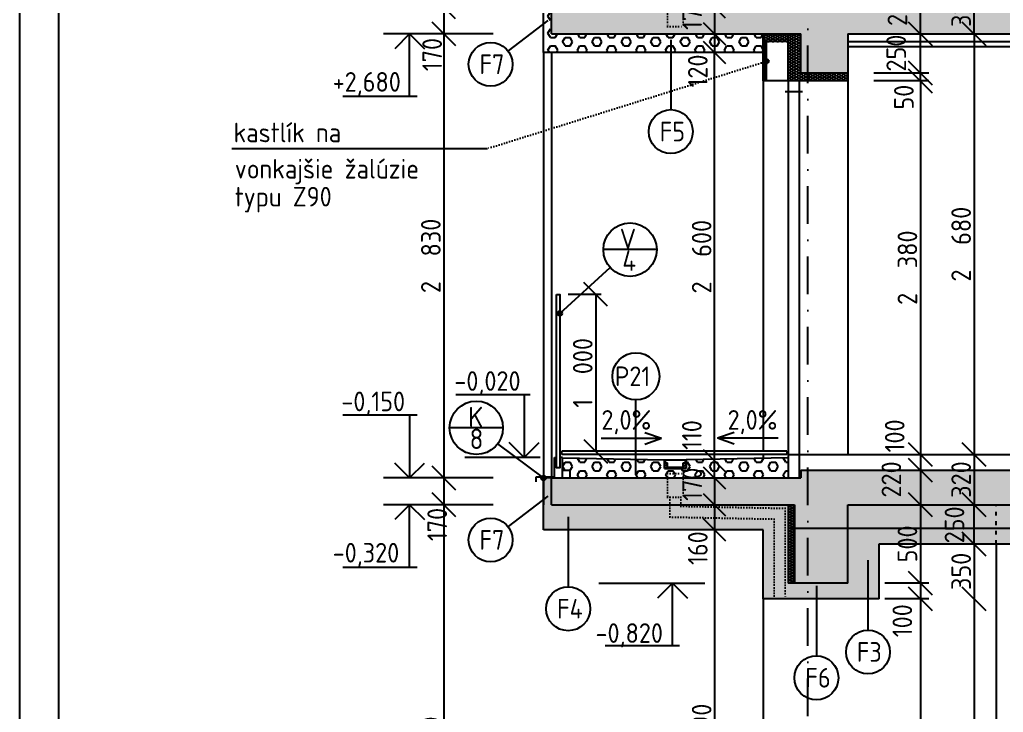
# Model space of a CAD drawing. Extents: x 3792242 to 5145247, y -1546315 to -1031918.
# Drawn here: x 3792242 to 3798514, y -1503403 to -1498990 of the extents above; entities that cross this region are included whole.
import ezdxf

# ---------------------------------------------------------------- set-up
doc = ezdxf.new("R2010")
doc.units = 0
doc.header["$MEASUREMENT"] = 0
for name, pattern in [('ACAD_ISO03W100', [30, 12, -18]), ('ACAD_ISO07W100', [3.5, 0.5, -3]), ('BODKOCIARKOVANA_3', [5.6, 3, -1.3, 0, -1.3])]:
    doc.linetypes.add(name, pattern=pattern)
doc.layers.get('0').update_dxf_attribs({"linetype": 'CONTINUOUS'})
doc.layers.get('Defpoints').update_dxf_attribs({"color": 61, "linetype": 'CONTINUOUS'})
for name, color, linetype in [('KÓTY', 4, 'CONTINUOUS'), ('MÚRY', 1, 'CONTINUOUS'), ('OKNÁ', 143, 'CONTINUOUS'), ('osi', 253, 'CONTINUOUS'), ('TENKÁ', 7, 'CONTINUOUS'), ('tzb', 153, 'CONTINUOUS'), ('ZARIADENIE1', 145, 'CONTINUOUS'), ('ŠRAFY', 82, 'CONTINUOUS'), ('šrafy-múry', 8, 'CONTINUOUS')]:
    doc.layers.add(name, color=color, linetype=linetype)
doc.styles.add('STYLE1', font='isocp.shx')
doc.dimstyles.new('STANDARD 50', dxfattribs={"dimtxt": 125, "dimasz": 140, "dimexe": 10, "dimexo": 200, "dimgap": 20, "dimtad": 1, "dimdsep": 46, "dimlunit": 6, "dimtxsty": 'STYLE1', "dimblk1": 'OBLIQUE', "dimblk2": 'OBLIQUE', "dimsah": 1, "dimcen": 2.5, "dimse1": 1, "dimse2": 1, "dimadec": 0, "dimazin": 0, "dimtfac": 1, "dimtmove": 1, "dimatfit": 3, "dimldrblk": 'OBLIQUE', "dimfxl": 1, "dimtolj": 1, "dimtzin": 0, "dimarcsym": 0})
doc.dimstyles.new('STANDARD-50', dxfattribs={"dimtxt": 125, "dimasz": 150, "dimexe": 10, "dimexo": 200, "dimgap": 20, "dimtad": 1, "dimdsep": 46, "dimlunit": 6, "dimtxsty": 'STYLE1', "dimblk1": 'OBLIQUE', "dimblk2": 'OBLIQUE', "dimsah": 1, "dimcen": 2.5, "dimse1": 1, "dimse2": 1, "dimadec": 0, "dimazin": 0, "dimtfac": 1, "dimtmove": 1, "dimatfit": 3, "dimldrblk": 'OBLIQUE', "dimfxl": 1, "dimtolj": 1, "dimtzin": 0, "dimarcsym": 0})
pattern_1 = [(0, (-602280.31, 10000), (0, 54.12658774), [31.25, -62.5]), (120, (-602280.31, 10000), (-46.875, -27.06329387), [31.25, -62.5]), (60, (-602249.06, 10000), (-46.875, 27.06329387), [31.25, -62.5])]

# ---------------------------------------------------------------- blocks, each defined once
blk = doc.blocks.new('_OBLIQUE')
at = {"color": 0, "linetype": 'ByBlock'}
blk.add_line((-0.5, -0.5), (0.5, 0.5), dxfattribs=at)
blk = doc.blocks.new('*D33390')
at = {"layer": 'Defpoints', "color": 0}
for p in [(3795632.7, -1501910.3), (3794946.2, -1502080.3), (3795632.7, -1502080.3)]:
    blk.add_point(p, dxfattribs=at)
at = {"layer": 'KÓTY', "color": 0, "lineweight": -2, "ltscale": 0.25}
blk.add_line((3794946.2, -1501910.3), (3794946.2, -1502080.3), dxfattribs=at)
at = {"layer": 'KÓTY', "color": 0, "linetype": 'ByBlock', "lineweight": -2, "xscale": 150, "yscale": 150, "zscale": 150}
for p, rotation in [((3794946.2, -1501910.3), 90), ((3794946.2, -1502080.3), 270)]:
    blk.add_blockref('_OBLIQUE', p, dxfattribs=dict(at, rotation=rotation))
at = {"layer": 'KÓTY', "color": 0, "insert": (3794904.2, -1502206.5), "char_height": 125, "attachment_point": 5, "rotation": 90, "style": 'STYLE1'}
blk.add_mtext('\\A1;170', dxfattribs=at)
blk = doc.blocks.new('*D33391')
at = {"layer": 'Defpoints', "color": 0}
for p in [(3795632.7, -1499080.3), (3794946.2, -1501910.3), (3795632.7, -1501910.3)]:
    blk.add_point(p, dxfattribs=at)
at = {"layer": 'KÓTY', "color": 0, "lineweight": -2, "ltscale": 0.25}
blk.add_line((3794946.2, -1499080.3), (3794946.2, -1501910.3), dxfattribs=at)
at = {"layer": 'KÓTY', "color": 0, "linetype": 'ByBlock', "lineweight": -2, "xscale": 150, "yscale": 150, "zscale": 150}
for p, rotation in [((3794946.2, -1499080.3), 90), ((3794946.2, -1501910.3), 270)]:
    blk.add_blockref('_OBLIQUE', p, dxfattribs=dict(at, rotation=rotation))
at = {"layer": 'KÓTY', "color": 0, "insert": (3794863.7, -1500495.3), "char_height": 125, "attachment_point": 5, "rotation": 90, "style": 'STYLE1'}
blk.add_mtext('\\A1;2ﾠ830', dxfattribs=at)
blk = doc.blocks.new('*D33393')
at = {"layer": 'Defpoints', "color": 0}
for p in [(3795632.7, -1498910.3), (3794946.2, -1499080.3), (3795632.7, -1499080.3)]:
    blk.add_point(p, dxfattribs=at)
at = {"layer": 'KÓTY', "color": 0, "lineweight": -2, "ltscale": 0.25}
blk.add_line((3794946.2, -1498910.3), (3794946.2, -1499080.3), dxfattribs=at)
at = {"layer": 'KÓTY', "color": 0, "linetype": 'ByBlock', "lineweight": -2, "xscale": 150, "yscale": 150, "zscale": 150}
for p, rotation in [((3794946.2, -1498910.3), 90), ((3794946.2, -1499080.3), 270)]:
    blk.add_blockref('_OBLIQUE', p, dxfattribs=dict(at, rotation=rotation))
at = {"layer": 'KÓTY', "color": 0, "insert": (3794872.2, -1499212.5), "char_height": 125, "attachment_point": 5, "rotation": 90, "style": 'STYLE1'}
blk.add_mtext('\\A1;170', dxfattribs=at)
blk = doc.blocks.new('*D33405')
at = {"layer": 'Defpoints', "color": 0}
for p in [(3797522.7, -1499380.3), (3797522.7, -1501760.3), (3797984.7, -1501760.3)]:
    blk.add_point(p, dxfattribs=at)
at = {"layer": 'KÓTY', "color": 0, "lineweight": -2, "ltscale": 0.25}
blk.add_line((3797984.7, -1499380.3), (3797984.7, -1501760.3), dxfattribs=at)
at = {"layer": 'KÓTY', "color": 0, "linetype": 'ByBlock', "lineweight": -2, "xscale": 150, "yscale": 150, "zscale": 150}
for p, rotation in [((3797984.7, -1499380.3), 90), ((3797984.7, -1501760.3), 270)]:
    blk.add_blockref('_OBLIQUE', p, dxfattribs=dict(at, rotation=rotation))
at = {"layer": 'KÓTY', "color": 0, "insert": (3797902.2, -1500570.3), "char_height": 125, "attachment_point": 5, "rotation": 90, "style": 'STYLE1'}
blk.add_mtext('\\A1;2ﾠ380', dxfattribs=at)
blk = doc.blocks.new('*D33406')
at = {"layer": 'Defpoints', "color": 0}
for p in [(3797522.7, -1499330.3), (3797522.7, -1499380.3), (3797984.7, -1499330.3)]:
    blk.add_point(p, dxfattribs=at)
at = {"layer": 'KÓTY', "color": 0, "lineweight": -2, "ltscale": 0.25}
blk.add_line((3797984.7, -1499380.3), (3797984.7, -1499330.3), dxfattribs=at)
at = {"layer": 'KÓTY', "color": 0, "linetype": 'ByBlock', "lineweight": -2, "xscale": 150, "yscale": 150, "zscale": 150}
for p, rotation in [((3797984.7, -1499330.3), 90), ((3797984.7, -1499380.3), 270)]:
    blk.add_blockref('_OBLIQUE', p, dxfattribs=dict(at, rotation=rotation))
at = {"layer": 'KÓTY', "color": 0, "insert": (3797879.7, -1499484), "char_height": 125, "attachment_point": 5, "rotation": 90, "style": 'STYLE1'}
blk.add_mtext('\\A1;50', dxfattribs=at)
blk = doc.blocks.new('*D33407')
at = {"layer": 'Defpoints', "color": 0}
for p in [(3797522.7, -1499080.3), (3797984.7, -1499080.3), (3797522.7, -1499330.3)]:
    blk.add_point(p, dxfattribs=at)
at = {"layer": 'KÓTY', "color": 0, "lineweight": -2, "ltscale": 0.25}
blk.add_line((3797984.7, -1499330.3), (3797984.7, -1499080.3), dxfattribs=at)
at = {"layer": 'KÓTY', "color": 0, "linetype": 'ByBlock', "lineweight": -2, "xscale": 150, "yscale": 150, "zscale": 150}
for p, rotation in [((3797984.7, -1499080.3), 90), ((3797984.7, -1499330.3), 270)]:
    blk.add_blockref('_OBLIQUE', p, dxfattribs=dict(at, rotation=rotation))
at = {"layer": 'KÓTY', "color": 0, "insert": (3797830.7, -1499203), "char_height": 125, "attachment_point": 5, "rotation": 90, "style": 'STYLE1'}
blk.add_mtext('\\A1;250', dxfattribs=at)
blk = doc.blocks.new('*D33408')
at = {"layer": 'Defpoints', "color": 0}
for p in [(3797522.7, -1498860.3), (3797984.7, -1498860.3), (3797522.7, -1499080.3)]:
    blk.add_point(p, dxfattribs=at)
at = {"layer": 'KÓTY', "color": 0, "lineweight": -2, "ltscale": 0.25}
blk.add_line((3797984.7, -1499080.3), (3797984.7, -1498860.3), dxfattribs=at)
at = {"layer": 'KÓTY', "color": 0, "linetype": 'ByBlock', "lineweight": -2, "xscale": 150, "yscale": 150, "zscale": 150}
for p, rotation in [((3797984.7, -1498860.3), 90), ((3797984.7, -1499080.3), 270)]:
    blk.add_blockref('_OBLIQUE', p, dxfattribs=dict(at, rotation=rotation))
at = {"layer": 'KÓTY', "color": 0, "insert": (3797838.2, -1498915), "char_height": 125, "attachment_point": 5, "rotation": 90, "style": 'STYLE1'}
blk.add_mtext('\\A1;220', dxfattribs=at)
blk = doc.blocks.new('*D33418')
at = {"layer": 'Defpoints', "color": 0}
for p in [(3797522.7, -1501760.3), (3797522.7, -1501860.3), (3797984.7, -1501860.3)]:
    blk.add_point(p, dxfattribs=at)
at = {"layer": 'KÓTY', "color": 0, "lineweight": -2, "ltscale": 0.25}
blk.add_line((3797984.7, -1501760.3), (3797984.7, -1501860.3), dxfattribs=at)
at = {"layer": 'KÓTY', "color": 0, "linetype": 'ByBlock', "lineweight": -2, "xscale": 150, "yscale": 150, "zscale": 150}
for p, rotation in [((3797984.7, -1501760.3), 90), ((3797984.7, -1501860.3), 270)]:
    blk.add_blockref('_OBLIQUE', p, dxfattribs=dict(at, rotation=rotation))
at = {"layer": 'KÓTY', "color": 0, "insert": (3797821.2, -1501642), "char_height": 125, "attachment_point": 5, "rotation": 90, "style": 'STYLE1'}
blk.add_mtext('\\A1;100', dxfattribs=at)
blk = doc.blocks.new('*D33419')
at = {"layer": 'Defpoints', "color": 0}
for p in [(3797984.7, -1501860.3), (3797984.7, -1502080.3), (3797984.7, -1502080.3)]:
    blk.add_point(p, dxfattribs=at)
at = {"layer": 'KÓTY', "color": 0, "lineweight": -2, "ltscale": 0.25}
blk.add_line((3797984.7, -1501860.3), (3797984.7, -1502080.3), dxfattribs=at)
at = {"layer": 'KÓTY', "color": 0, "linetype": 'ByBlock', "lineweight": -2, "xscale": 150, "yscale": 150, "zscale": 150}
for p, rotation in [((3797984.7, -1501860.3), 90), ((3797984.7, -1502080.3), 270)]:
    blk.add_blockref('_OBLIQUE', p, dxfattribs=dict(at, rotation=rotation))
at = {"layer": 'KÓTY', "color": 0, "insert": (3797799.7, -1501919.5), "char_height": 125, "attachment_point": 5, "rotation": 90, "style": 'STYLE1'}
blk.add_mtext('\\A1;220', dxfattribs=at)
blk = doc.blocks.new('*D33421')
at = {"layer": 'Defpoints', "color": 0}
for p in [(3798327.2, -1501760.3), (3798327.2, -1502080.3), (3798327.2, -1502080.3)]:
    blk.add_point(p, dxfattribs=at)
at = {"layer": 'KÓTY', "color": 0, "lineweight": -2, "ltscale": 0.25}
blk.add_line((3798327.2, -1501760.3), (3798327.2, -1502080.3), dxfattribs=at)
at = {"layer": 'KÓTY', "color": 0, "linetype": 'ByBlock', "lineweight": -2, "xscale": 150, "yscale": 150, "zscale": 150}
for p, rotation in [((3798327.2, -1501760.3), 90), ((3798327.2, -1502080.3), 270)]:
    blk.add_blockref('_OBLIQUE', p, dxfattribs=dict(at, rotation=rotation))
at = {"layer": 'KÓTY', "color": 0, "insert": (3798244.7, -1501920.3), "char_height": 125, "attachment_point": 5, "rotation": 90, "style": 'STYLE1'}
blk.add_mtext('\\A1;320', dxfattribs=at)
blk = doc.blocks.new('*D33423')
at = {"layer": 'Defpoints', "color": 0}
for p in [(3797984.7, -1499080.3), (3797984.7, -1501760.3), (3798327.2, -1501760.3)]:
    blk.add_point(p, dxfattribs=at)
at = {"layer": 'KÓTY', "color": 0, "lineweight": -2, "ltscale": 0.25}
blk.add_line((3798327.2, -1499080.3), (3798327.2, -1501760.3), dxfattribs=at)
at = {"layer": 'KÓTY', "color": 0, "linetype": 'ByBlock', "lineweight": -2, "xscale": 150, "yscale": 150, "zscale": 150}
for p, rotation in [((3798327.2, -1499080.3), 90), ((3798327.2, -1501760.3), 270)]:
    blk.add_blockref('_OBLIQUE', p, dxfattribs=dict(at, rotation=rotation))
at = {"layer": 'KÓTY', "color": 0, "insert": (3798244.7, -1500420.3), "char_height": 125, "attachment_point": 5, "rotation": 90, "style": 'STYLE1'}
blk.add_mtext('\\A1;2ﾠ680', dxfattribs=at)
blk = doc.blocks.new('*D33424')
at = {"layer": 'Defpoints', "color": 0}
for p in [(3798327.2, -1498760.3), (3798327.2, -1498760.3), (3798327.2, -1499080.3)]:
    blk.add_point(p, dxfattribs=at)
at = {"layer": 'KÓTY', "color": 0, "lineweight": -2, "ltscale": 0.25}
blk.add_line((3798327.2, -1499080.3), (3798327.2, -1498760.3), dxfattribs=at)
at = {"layer": 'KÓTY', "color": 0, "linetype": 'ByBlock', "lineweight": -2, "xscale": 150, "yscale": 150, "zscale": 150}
for p, rotation in [((3798327.2, -1498760.3), 90), ((3798327.2, -1499080.3), 270)]:
    blk.add_blockref('_OBLIQUE', p, dxfattribs=dict(at, rotation=rotation))
at = {"layer": 'KÓTY', "color": 0, "insert": (3798244.7, -1498920.3), "char_height": 125, "attachment_point": 5, "rotation": 90, "style": 'STYLE1'}
blk.add_mtext('\\A1;320', dxfattribs=at)
blk = doc.blocks.new('*D33428')
at = {"layer": 'Defpoints', "color": 0}
for p in [(3798065.2, -1502080.3), (3798327.2, -1502080.3), (3798065.2, -1502330.3)]:
    blk.add_point(p, dxfattribs=at)
at = {"layer": 'KÓTY', "color": 0, "lineweight": -2, "ltscale": 0.25}
blk.add_line((3798327.2, -1502330.3), (3798327.2, -1502080.3), dxfattribs=at)
at = {"layer": 'KÓTY', "color": 0, "linetype": 'ByBlock', "lineweight": -2, "xscale": 150, "yscale": 150, "zscale": 150}
for p, rotation in [((3798327.2, -1502080.3), 90), ((3798327.2, -1502330.3), 270)]:
    blk.add_blockref('_OBLIQUE', p, dxfattribs=dict(at, rotation=rotation))
at = {"layer": 'KÓTY', "color": 0, "insert": (3798202.2, -1502209), "char_height": 125, "attachment_point": 5, "rotation": 90, "style": 'STYLE1'}
blk.add_mtext('\\A1;250', dxfattribs=at)
blk = doc.blocks.new('*D33429')
at = {"layer": 'Defpoints', "color": 0}
for p in [(3798065.2, -1502330.3), (3798065.2, -1502680.3), (3798327.2, -1502680.3)]:
    blk.add_point(p, dxfattribs=at)
at = {"layer": 'KÓTY', "color": 0, "lineweight": -2, "ltscale": 0.25}
blk.add_line((3798327.2, -1502330.3), (3798327.2, -1502680.3), dxfattribs=at)
at = {"layer": 'KÓTY', "color": 0, "linetype": 'ByBlock', "lineweight": -2, "xscale": 150, "yscale": 150, "zscale": 150}
for p, rotation in [((3798327.2, -1502330.3), 90), ((3798327.2, -1502680.3), 270)]:
    blk.add_blockref('_OBLIQUE', p, dxfattribs=dict(at, rotation=rotation))
at = {"layer": 'KÓTY', "color": 0, "insert": (3798244.7, -1502505.3), "char_height": 125, "attachment_point": 5, "rotation": 90, "style": 'STYLE1'}
blk.add_mtext('\\A1;350', dxfattribs=at)
blk = doc.blocks.new('*D33763')
at = {"layer": 'Defpoints', "color": 0}
for p in [(3798065.2, -1502680.3), (3798065.2, -1504950.3), (3798327.2, -1504950.3)]:
    blk.add_point(p, dxfattribs=at)
at = {"layer": 'KÓTY', "color": 0, "lineweight": -2, "ltscale": 0.25}
blk.add_line((3798327.2, -1502680.3), (3798327.2, -1504950.3), dxfattribs=at)
at = {"layer": 'KÓTY', "color": 0, "linetype": 'ByBlock', "lineweight": -2, "xscale": 150, "yscale": 150, "zscale": 150}
for p, rotation in [((3798327.2, -1502680.3), 90), ((3798327.2, -1504950.3), 270)]:
    blk.add_blockref('_OBLIQUE', p, dxfattribs=dict(at, rotation=rotation))
at = {"layer": 'KÓTY', "color": 0, "insert": (3798244.7, -1503815.3), "char_height": 125, "attachment_point": 5, "rotation": 90, "style": 'STYLE1'}
blk.add_mtext('\\A1;2ﾠ270', dxfattribs=at)
blk = doc.blocks.new('*D39713')
at = {"layer": 'Defpoints', "color": 0}
for p in [(3798489.7, -1502080.3), (3797984.7, -1502580.3), (3798489.7, -1502580.3)]:
    blk.add_point(p, dxfattribs=at)
at = {"layer": 'KÓTY', "color": 0, "lineweight": -2, "ltscale": 0.25}
blk.add_line((3797984.7, -1502080.3), (3797984.7, -1502580.3), dxfattribs=at)
at = {"layer": 'KÓTY', "color": 0, "linetype": 'ByBlock', "lineweight": -2, "xscale": 150, "yscale": 150, "zscale": 150}
for p, rotation in [((3797984.7, -1502080.3), 90), ((3797984.7, -1502580.3), 270)]:
    blk.add_blockref('_OBLIQUE', p, dxfattribs=dict(at, rotation=rotation))
at = {"layer": 'KÓTY', "color": 0, "insert": (3797902.2, -1502330.3), "char_height": 125, "attachment_point": 5, "rotation": 90, "style": 'STYLE1'}
blk.add_mtext('\\A1;500', dxfattribs=at)
blk = doc.blocks.new('*D39714')
at = {"layer": 'Defpoints', "color": 0}
for p in [(3798489.7, -1502580.3), (3797984.7, -1502680.3), (3798489.7, -1502680.3)]:
    blk.add_point(p, dxfattribs=at)
at = {"layer": 'KÓTY', "color": 0, "lineweight": -2, "ltscale": 0.25}
blk.add_line((3797984.7, -1502580.3), (3797984.7, -1502680.3), dxfattribs=at)
at = {"layer": 'KÓTY', "color": 0, "linetype": 'ByBlock', "lineweight": -2, "xscale": 150, "yscale": 150, "zscale": 150}
for p, rotation in [((3797984.7, -1502580.3), 90), ((3797984.7, -1502680.3), 270)]:
    blk.add_blockref('_OBLIQUE', p, dxfattribs=dict(at, rotation=rotation))
at = {"layer": 'KÓTY', "color": 0, "insert": (3797869.7, -1502819.5), "char_height": 125, "attachment_point": 5, "rotation": 90, "style": 'STYLE1'}
blk.add_mtext('\\A1;100', dxfattribs=at)
blk = doc.blocks.new('*D39715')
at = {"layer": 'Defpoints', "color": 0}
for p in [(3798289.7, -1502680.3), (3797984.7, -1504950.3), (3798289.7, -1504950.3)]:
    blk.add_point(p, dxfattribs=at)
at = {"layer": 'KÓTY', "color": 0, "lineweight": -2, "ltscale": 0.25}
blk.add_line((3797984.7, -1502680.3), (3797984.7, -1504950.3), dxfattribs=at)
at = {"layer": 'KÓTY', "color": 0, "linetype": 'ByBlock', "lineweight": -2, "xscale": 150, "yscale": 150, "zscale": 150}
for p, rotation in [((3797984.7, -1502680.3), 90), ((3797984.7, -1504950.3), 270)]:
    blk.add_blockref('_OBLIQUE', p, dxfattribs=dict(at, rotation=rotation))
at = {"layer": 'KÓTY', "color": 0, "insert": (3797902.2, -1503815.3), "char_height": 125, "attachment_point": 5, "rotation": 90, "style": 'STYLE1'}
blk.add_mtext('\\A1;2ﾠ270', dxfattribs=at)
blk = doc.blocks.new('*D49144')
at = {"layer": 'Defpoints', "color": 0}
for p in [(3795685.7, -1500740.3), (3795698.7, -1501740.3), (3795914.7, -1501740.3)]:
    blk.add_point(p, dxfattribs=at)
at = {"layer": 'KÓTY', "color": 0, "lineweight": -2, "ltscale": 0.25}
blk.add_line((3795914.7, -1500740.3), (3795914.7, -1501740.3), dxfattribs=at)
at = {"layer": 'KÓTY', "color": 0, "linetype": 'ByBlock', "lineweight": -2, "xscale": 150, "yscale": 150, "zscale": 150}
for p, rotation in [((3795914.7, -1500740.3), 90), ((3795914.7, -1501740.3), 270)]:
    blk.add_blockref('_OBLIQUE', p, dxfattribs=dict(at, rotation=rotation))
at = {"layer": 'KÓTY', "color": 0, "insert": (3795832.2, -1501240.3), "char_height": 125, "attachment_point": 5, "rotation": 90, "style": 'STYLE1'}
blk.add_mtext('\\A1;1ﾠ000', dxfattribs=at)
blk = doc.blocks.new('*D49162')
at = {"layer": 'Defpoints', "color": 0}
for p in [(3796672.7, -1498910.3), (3796672.7, -1499080.3), (3796672.7, -1499080.3)]:
    blk.add_point(p, dxfattribs=at)
at = {"layer": 'KÓTY', "color": 0, "lineweight": -2}
blk.add_line((3796672.7, -1498910.3), (3796672.7, -1499080.3), dxfattribs=at)
at = {"layer": 'KÓTY', "color": 0, "linetype": 'ByBlock', "lineweight": -2, "xscale": 140, "yscale": 140, "zscale": 140}
for p, rotation in [((3796672.7, -1498910.3), 90), ((3796672.7, -1499080.3), 270)]:
    blk.add_blockref('_OBLIQUE', p, dxfattribs=dict(at, rotation=rotation))
at = {"layer": 'KÓTY', "color": 0, "insert": (3796530.2, -1498950), "char_height": 125, "attachment_point": 5, "rotation": 90, "style": 'STYLE1'}
blk.add_mtext('\\A1;170', dxfattribs=at)
blk = doc.blocks.new('*D49163')
at = {"layer": 'Defpoints', "color": 0}
for p in [(3796672.7, -1499080.3), (3796672.7, -1499200.3), (3796982.7, -1499200.3)]:
    blk.add_point(p, dxfattribs=at)
at = {"layer": 'KÓTY', "color": 0, "lineweight": -2}
blk.add_line((3796672.7, -1499080.3), (3796672.7, -1499200.3), dxfattribs=at)
at = {"layer": 'KÓTY', "color": 0, "linetype": 'ByBlock', "lineweight": -2, "xscale": 140, "yscale": 140, "zscale": 140}
for p, rotation in [((3796672.7, -1499080.3), 90), ((3796672.7, -1499200.3), 270)]:
    blk.add_blockref('_OBLIQUE', p, dxfattribs=dict(at, rotation=rotation))
at = {"layer": 'KÓTY', "color": 0, "insert": (3796565.7, -1499317), "char_height": 125, "attachment_point": 5, "rotation": 90, "style": 'STYLE1'}
blk.add_mtext('\\A1;120', dxfattribs=at)
blk = doc.blocks.new('*D49164')
at = {"layer": 'Defpoints', "color": 0}
for p in [(3796672.7, -1501800.3), (3796932.7, -1501800.3), (3796932.7, -1501910.3)]:
    blk.add_point(p, dxfattribs=at)
at = {"layer": 'KÓTY', "color": 0, "lineweight": -2}
blk.add_line((3796672.7, -1501910.3), (3796672.7, -1501800.3), dxfattribs=at)
at = {"layer": 'KÓTY', "color": 0, "linetype": 'ByBlock', "lineweight": -2, "xscale": 140, "yscale": 140, "zscale": 140}
for p, rotation in [((3796672.7, -1501800.3), 90), ((3796672.7, -1501910.3), 270)]:
    blk.add_blockref('_OBLIQUE', p, dxfattribs=dict(at, rotation=rotation))
at = {"layer": 'KÓTY', "color": 0, "insert": (3796527.7, -1501636.5), "char_height": 125, "attachment_point": 5, "rotation": 90, "style": 'STYLE1'}
blk.add_mtext('\\A1;110', dxfattribs=at)
blk = doc.blocks.new('*D49165')
at = {"layer": 'Defpoints', "color": 0}
for p in [(3796672.7, -1501910.3), (3796672.7, -1502080.3), (3796672.7, -1502080.3)]:
    blk.add_point(p, dxfattribs=at)
at = {"layer": 'KÓTY', "color": 0, "lineweight": -2}
blk.add_line((3796672.7, -1501910.3), (3796672.7, -1502080.3), dxfattribs=at)
at = {"layer": 'KÓTY', "color": 0, "linetype": 'ByBlock', "lineweight": -2, "xscale": 140, "yscale": 140, "zscale": 140}
for p, rotation in [((3796672.7, -1501910.3), 90), ((3796672.7, -1502080.3), 270)]:
    blk.add_blockref('_OBLIQUE', p, dxfattribs=dict(at, rotation=rotation))
at = {"layer": 'KÓTY', "color": 0, "insert": (3796530.2, -1501950), "char_height": 125, "attachment_point": 5, "rotation": 90, "style": 'STYLE1'}
blk.add_mtext('\\A1;170', dxfattribs=at)
blk = doc.blocks.new('*D49166')
at = {"layer": 'Defpoints', "color": 0}
for p in [(3796569.4, -1502080.3), (3796672.7, -1502240.3), (3796982.7, -1502240.3)]:
    blk.add_point(p, dxfattribs=at)
at = {"layer": 'KÓTY', "color": 0, "lineweight": -2}
blk.add_line((3796672.7, -1502080.3), (3796672.7, -1502240.3), dxfattribs=at)
at = {"layer": 'KÓTY', "color": 0, "linetype": 'ByBlock', "lineweight": -2, "xscale": 140, "yscale": 140, "zscale": 140}
for p, rotation in [((3796672.7, -1502080.3), 90), ((3796672.7, -1502240.3), 270)]:
    blk.add_blockref('_OBLIQUE', p, dxfattribs=dict(at, rotation=rotation))
at = {"layer": 'KÓTY', "color": 0, "insert": (3796565.7, -1502357), "char_height": 125, "attachment_point": 5, "rotation": 90, "style": 'STYLE1'}
blk.add_mtext('\\A1;160', dxfattribs=at)
blk = doc.blocks.new('*D49169')
at = {"layer": 'Defpoints', "color": 0}
for p in [(3796672.7, -1499200.3), (3796672.7, -1499200.3), (3796672.7, -1501800.3)]:
    blk.add_point(p, dxfattribs=at)
at = {"layer": 'KÓTY', "color": 0, "lineweight": -2}
blk.add_line((3796672.7, -1501800.3), (3796672.7, -1499200.3), dxfattribs=at)
at = {"layer": 'KÓTY', "color": 0, "linetype": 'ByBlock', "lineweight": -2, "xscale": 140, "yscale": 140, "zscale": 140}
for p, rotation in [((3796672.7, -1499200.3), 90), ((3796672.7, -1501800.3), 270)]:
    blk.add_blockref('_OBLIQUE', p, dxfattribs=dict(at, rotation=rotation))
at = {"layer": 'KÓTY', "color": 0, "insert": (3796590.2, -1500500.3), "char_height": 125, "attachment_point": 5, "rotation": 90, "style": 'STYLE1'}
blk.add_mtext('\\A1;2ﾠ600', dxfattribs=at)
blk = doc.blocks.new('*D49171')
at = {"layer": 'Defpoints', "color": 0}
for p in [(3796982.7, -1502240.3), (3796672.7, -1504930.3), (3796982.7, -1504930.3)]:
    blk.add_point(p, dxfattribs=at)
at = {"layer": 'KÓTY', "color": 0, "lineweight": -2}
blk.add_line((3796672.7, -1502240.3), (3796672.7, -1504930.3), dxfattribs=at)
at = {"layer": 'KÓTY', "color": 0, "linetype": 'ByBlock', "lineweight": -2, "xscale": 140, "yscale": 140, "zscale": 140}
for p, rotation in [((3796672.7, -1502240.3), 90), ((3796672.7, -1504930.3), 270)]:
    blk.add_blockref('_OBLIQUE', p, dxfattribs=dict(at, rotation=rotation))
at = {"layer": 'KÓTY', "color": 0, "insert": (3796590.2, -1503585.3), "char_height": 125, "attachment_point": 5, "rotation": 90, "style": 'STYLE1'}
blk.add_mtext('\\A1;2ﾠ690', dxfattribs=at)
blk = doc.blocks.new('*D49268')
at = {"layer": 'Defpoints', "color": 0}
for p in [(3797522.7, -1502080.3), (3794946.2, -1505230.3), (3797142.7, -1505230.3)]:
    blk.add_point(p, dxfattribs=at)
at = {"layer": 'KÓTY', "color": 0, "lineweight": -2, "ltscale": 0.25}
blk.add_line((3794946.2, -1502080.3), (3794946.2, -1505230.3), dxfattribs=at)
at = {"layer": 'KÓTY', "color": 0, "linetype": 'ByBlock', "lineweight": -2, "xscale": 150, "yscale": 150, "zscale": 150}
for p, rotation in [((3794946.2, -1502080.3), 90), ((3794946.2, -1505230.3), 270)]:
    blk.add_blockref('_OBLIQUE', p, dxfattribs=dict(at, rotation=rotation))
at = {"layer": 'KÓTY', "color": 0, "insert": (3794863.7, -1503655.3), "char_height": 125, "attachment_point": 5, "rotation": 90, "style": 'STYLE1'}
blk.add_mtext('\\A1;3ﾠ150', dxfattribs=at)

msp = doc.modelspace()

# ---------------------------------------------------------------- hatches: boundary and pattern name
at = {"layer": 'TENKÁ'}
h = msp.add_hatch(color=256, dxfattribs=at)
h.dxf.hatch_style = 1
h.paths.add_polyline_path([(3797002.693, -1499240.27, 2.41421356), (3797017.693, -1499255.27, 0.41421356)])
h = msp.add_hatch(color=256, dxfattribs=at)
h.dxf.hatch_style = 1
h.paths.add_polyline_path([(3795685.693, -1500846.756, 2.41421356), (3795700.693, -1500861.756, 0.41421356)])
h = msp.add_hatch(color=256, dxfattribs=at)
h.dxf.hatch_style = 1
h.paths.add_polyline_path([(3795582.693, -1501895.27, 2.41421356), (3795597.693, -1501910.27, 0.41421356)])
at = {"layer": 'tzb'}
h = msp.add_hatch(dxfattribs=at)
h.set_pattern_fill('ANSI31', color=256, scale=100)
h.set_pattern_definition([(45, (42813.193, 7000), (-8.838834765, 8.838834765), [])])
h.paths.add_polyline_path([(3796491.193, -1501850.27), (3796491.193, -1501795.27), (3796485.193, -1501795.27), (3796485.193, -1501814.27), (3796472.693, -1501814.27), (3796472.693, -1501840.27), (3796372.693, -1501840.27), (3796372.693, -1501814.27), (3796360.193, -1501814.27), (3796360.193, -1501795.27), (3796354.193, -1501795.27), (3796354.193, -1501850.27), (3796372.693, -1501850.27), (3796472.693, -1501850.27)])
at = {"layer": 'ŠRAFY'}
h = msp.add_hatch(dxfattribs=at)
h.set_pattern_fill('HEX', color=256, scale=250)
h.set_pattern_definition(pattern_1)
h.paths.add_polyline_path([(3797002.693, -1499080.27), (3797002.693, -1499130.27), (3796982.693, -1499130.27), (3796982.693, -1499080.27)])
h.paths.add_polyline_path([(3795632.693, -1498910.27), (3795632.693, -1499080.27), (3796402.693, -1499080.27), (3796442.693, -1499080.27), (3796982.693, -1499080.27), (3797002.693, -1499080.27), (3797002.693, -1499130.27), (3796982.693, -1499130.27), (3796982.693, -1499200.27), (3795582.693, -1499200.27), (3795582.693, -1498910.27)])
h = msp.add_hatch(dxfattribs=at)
h.set_pattern_fill('HONEY', color=256, scale=80)
h.set_pattern_definition([(0, (-648870.307, 1000), (15, 8.660254038), [10, -20]), (120, (-648870.307, 1000), (-15, 8.660254038), [10, -20]), (60, (-648870.307, 1000), (1e-14, 17.320508076), [-20, 10])])
h.paths.add_polyline_path([(3796982.693, -1499080.27), (3797142.693, -1499080.27), (3797142.693, -1499130.27), (3797002.693, -1499130.27), (3796982.693, -1499130.27)])
h = msp.add_hatch(dxfattribs=at)
h.set_pattern_fill('HONEY', color=256, scale=80)
h.set_pattern_definition([(0, (-648870.307, 1000), (15, 8.660254038), [10, -20]), (120, (-648870.307, 1000), (-15, 8.660254038), [10, -20]), (60, (-648870.307, 1000), (1e-14, 17.320508076), [-20, 10])])
h.paths.add_polyline_path([(3796982.693, -1499380.27), (3796982.693, -1499240.27), (3796982.693, -1499130.27), (3797002.693, -1499130.27), (3797002.693, -1499380.27)])
h = msp.add_hatch(dxfattribs=at)
h.set_pattern_fill('HONEY', color=256, scale=80)
h.set_pattern_definition([(0, (-648870.307, 1000), (15, 8.660254038), [10, -20]), (120, (-648870.307, 1000), (-15, 8.660254038), [10, -20]), (60, (-648870.307, 1000), (9e-15, 17.320508076), [-20, 10])])
h.paths.add_polyline_path([(3797222.693, -1499080.27), (3797222.693, -1499330.27), (3797222.693, -1499380.27), (3797212.693, -1499380.27), (3797142.693, -1499380.27), (3797142.693, -1499170.27), (3797142.693, -1499150.27), (3797142.693, -1499080.27)])
h = msp.add_hatch(dxfattribs=at)
h.set_pattern_fill('HONEY', color=256, scale=80)
h.set_pattern_definition([(0, (-648870.307, 1000), (15, 8.660254038), [10, -20]), (120, (-648870.307, 1000), (-15, 8.660254038), [10, -20]), (60, (-648870.307, 1000), (3e-15, 17.320508076), [-20, 10])])
h.paths.add_polyline_path([(3797522.693, -1499330.27), (3797502.693, -1499330.27), (3797432.693, -1499330.27), (3797362.693, -1499330.27), (3797292.693, -1499330.27), (3797222.693, -1499330.27), (3797222.693, -1499380.27), (3797292.693, -1499380.27), (3797522.693, -1499380.27)])
h = msp.add_hatch(dxfattribs=at)
h.set_pattern_fill('HEX', color=256, scale=250)
h.set_pattern_definition(pattern_1)
h.paths.add_polyline_path([(3796472.693, -1501910.27), (3797142.693, -1501910.27), (3797142.693, -1501782.24), (3796982.693, -1501785.44), (3796491.193, -1501795.27), (3796491.193, -1501850.27), (3796354.193, -1501850.27), (3796354.193, -1501795.27), (3795702.693, -1501782.24), (3795702.693, -1501860.27), (3795752.693, -1501860.27), (3795752.693, -1501910.27), (3796372.693, -1501910.27)])
h = msp.add_hatch(dxfattribs=at)
h.set_pattern_fill('HEX', color=256, scale=250)
h.set_pattern_definition(pattern_1)
h.paths.add_polyline_path([(3796982.693, -1502240.27), (3796982.693, -1502680.27), (3797722.693, -1502680.27), (3797722.693, -1502330.27), (3807330.652, -1502330.27), (3807330.652, -1502080.27), (3797522.693, -1502080.27), (3797522.693, -1502580.27), (3797142.693, -1502580.27), (3797142.693, -1502080.27), (3795632.693, -1502080.27), (3795632.693, -1501910.27), (3795582.693, -1501910.27), (3795582.693, -1502240.27)])
h.paths.add_polyline_path([(3798077.193, -1502352.799), (3798077.193, -1502065.201), (3798327.193, -1502065.201), (3798327.193, -1502352.799)], flags=24)
h = msp.add_hatch(dxfattribs=at)
h.set_pattern_fill('HONEY', color=256, scale=80, angle=180)
h.set_pattern_definition([(0, (-632111.307, 1000), (15, 8.660254038), [10, -20]), (120, (-632111.307, 1000), (-15, 8.660254038), [10, -20]), (60, (-632111.307, 1000), (4e-15, 17.320508076), [-20, 10])])
h.paths.add_polyline_path([(3797142.693, -1502080.27), (3797142.693, -1502580.27), (3797182.693, -1502580.27), (3797182.693, -1502080.27)])
at = {"layer": 'šrafy-múry'}
h = msp.add_hatch(dxfattribs=at)
h.set_pattern_fill('ANSI36', color=253, scale=800, angle=180)
h.set_pattern_definition([(45, (-120860.31, 36883.5), (53.0330086, 194.4543648), [250, -50, 0, -50])])
h.paths.add_polyline_path([(3795652.693, -1498910.27), (3795632.693, -1498910.27), (3795632.693, -1499080.27), (3796982.693, -1499080.27), (3797142.693, -1499080.27), (3797222.693, -1499080.27), (3797222.693, -1499330.27), (3797522.693, -1499330.27), (3797522.693, -1499080.27), (3802757.693, -1499080.27), (3802897.693, -1499080.27), (3805447.693, -1499080.27), (3805562.693, -1499080.27), (3810442.693, -1499080.27), (3810442.693, -1499330.27), (3810782.693, -1499330.27), (3810782.693, -1498860.27), (3810442.693, -1498860.27), (3805562.693, -1498860.27), (3805447.693, -1498860.27), (3802897.693, -1498860.27), (3802757.693, -1498860.27), (3797222.693, -1498860.27), (3797222.693, -1498910.27), (3797212.693, -1498910.27), (3797142.693, -1498910.27), (3795702.693, -1498910.27)])
h = msp.add_hatch(dxfattribs=at)
h.set_pattern_fill('ANSI36', color=253, scale=800, angle=180)
h.set_pattern_definition([(45, (-120860.31, 36883.5), (53.0330086, 194.4543648), [250, -50, 0, -50])])
h.paths.add_polyline_path([(3810782.693, -1501860.27), (3797222.693, -1501860.27), (3797222.693, -1501910.27), (3795632.693, -1501910.27), (3795632.693, -1502080.27), (3797142.693, -1502080.27), (3797142.693, -1502580.27), (3797522.693, -1502580.27), (3797522.693, -1502080.27), (3810782.693, -1502080.27)])
h.paths.add_polyline_path([(3797674.693, -1502063.319), (3797674.693, -1501775.721), (3797924.693, -1501775.721), (3797924.693, -1502063.319)], flags=9)
h.paths.add_polyline_path([(3798119.693, -1502064.07), (3798119.693, -1501776.471), (3798369.693, -1501776.471), (3798369.693, -1502064.07)], flags=9)
h.paths.add_polyline_path([(3798077.193, -1502352.799), (3798077.193, -1502065.201), (3798327.193, -1502065.201), (3798327.193, -1502352.799)], flags=9)
h.paths.add_polyline_path([(3809627.693, -1502063.319), (3809627.693, -1501775.721), (3809877.693, -1501775.721), (3809877.693, -1502063.319)], flags=9)
h.paths.add_polyline_path([(3809415.193, -1502064.07), (3809415.193, -1501776.471), (3809665.193, -1501776.471), (3809665.193, -1502064.07)], flags=9)

# ---------------------------------------------------------------- linework, layer by layer
at = {"layer": 'KÓTY', "ltscale": 0.25}
for p, q in [((3794911.596, -1499080.27), (3794561.596, -1499080.27)), ((3795261.596, -1499080.27), (3794911.596, -1499080.27)), ((3798038.096, -1499330.27), (3797688.096, -1499330.27)), ((3798038.096, -1499380.27), (3797688.096, -1499380.27)), ((3793594.693, -1499811), (3795224.693, -1499811)), ((3795949.693, -1500740.27), (3795738.693, -1500740.27)), ((3795561.693, -1501780.27), (3795080.693, -1501780.27)), ((3794911.596, -1501910.27), (3794561.596, -1501910.27)), ((3795261.596, -1501910.27), (3794911.596, -1501910.27)), ((3794911.596, -1502080.27), (3794561.596, -1502080.27)), ((3795261.596, -1502080.27), (3794911.596, -1502080.27)), ((3795933.693, -1502580.27), (3796609.693, -1502580.27)), ((3798038.096, -1502580.27), (3797758.193, -1502580.27)), ((3798038.096, -1502680.27), (3797758.193, -1502680.27))]:
    msp.add_line(p, q, dxfattribs=at)
at = {"layer": 'KÓTY', "linetype": 'ACAD_ISO07W100', "ltscale": 5}
msp.add_line((3797002.693, -1499255.27), (3795224.693, -1499811), dxfattribs=at)
at = {"layer": 'MÚRY'}
for p, q in [((3795582.693, -1499200.27), (3795582.693, -1498910.27)), ((3797522.693, -1499080.27), (3801747.693, -1499080.27)), ((3797522.693, -1499080.27), (3797522.693, -1499380.27)), ((3796982.693, -1499200.27), (3795582.693, -1499200.27)), ((3796982.693, -1499380.27), (3796982.693, -1499200.27)), ((3797522.693, -1499380.27), (3796982.693, -1499380.27)), ((3797142.693, -1501760.27), (3797142.693, -1501780.27)), ((3797142.693, -1501760.27), (3801747.693, -1501760.27)), ((3797142.693, -1501760.27), (3797142.693, -1501779.07)), ((3797142.693, -1501760.27), (3797142.693, -1501779.07)), ((3797142.693, -1501760.27), (3797142.693, -1501782.24)), ((3795702.693, -1501782.24), (3796354.193, -1501795.27)), ((3796354.193, -1501795.27), (3796360.193, -1501795.27)), ((3796360.193, -1501814.27), (3796360.193, -1501795.27)), ((3796360.193, -1501814.27), (3796372.693, -1501814.27)), ((3796372.693, -1501840.27), (3796372.693, -1501814.27)), ((3796472.693, -1501814.27), (3796485.193, -1501814.27)), ((3796472.693, -1501840.27), (3796472.693, -1501814.27)), ((3796485.193, -1501795.27), (3796491.193, -1501795.27)), ((3796485.193, -1501795.27), (3796485.193, -1501814.27)), ((3797142.693, -1501782.24), (3796491.193, -1501795.27)), ((3796372.693, -1501840.27), (3796472.693, -1501840.27)), ((3795582.693, -1501910.27), (3795582.693, -1502080.27)), ((3795582.693, -1501910.27), (3795582.693, -1502080.27)), ((3795582.693, -1502240.27), (3795582.693, -1501910.27)), ((3795652.693, -1501910.27), (3795582.693, -1501910.27)), ((3796982.693, -1502240.27), (3795582.693, -1502240.27)), ((3796982.693, -1502240.27), (3795582.693, -1502240.27)), ((3796982.693, -1502240.27), (3795582.693, -1502240.27)), ((3796982.693, -1502240.27), (3795582.693, -1502240.27)), ((3796982.693, -1502680.27), (3796982.693, -1502240.27)), ((3796982.693, -1502580.27), (3796982.693, -1502240.27)), ((3797722.693, -1502680.27), (3797722.693, -1502330.27)), ((3797722.693, -1502330.27), (3810242.693, -1502330.27)), ((3797722.693, -1502680.27), (3796982.693, -1502680.27))]:
    msp.add_line(p, q, dxfattribs=at)
at = {"layer": 'OKNÁ', "ltscale": 0.25}
for p, q in [((3795609.193, -1498995.27), (3795355.816, -1499189.436)), ((3796393.693, -1499118.27), (3796393.693, -1499563.463)), ((3797142.693, -1499380.27), (3797142.693, -1501760.27)), ((3797212.693, -1499380.27), (3797212.693, -1501760.27)), ((3797232.693, -1499450.27), (3797122.693, -1499450.27)), ((3796171.382, -1501890.338), (3796171.382, -1501412.662)), ((3795609.193, -1502026), (3795355.816, -1502220.166)), ((3795739.193, -1502158.27), (3795739.193, -1502603.463)), ((3797650.693, -1502433.77), (3797650.693, -1502878.963)), ((3797322.193, -1502598.27), (3797322.193, -1503043.463))]:
    msp.add_line(p, q, dxfattribs=at)
for centre, radius in [((3795244.693, -1499274.592), 140), ((3796393.693, -1499703.463), 140), ((3796171.382, -1501262.662), 150), ((3795244.693, -1502305.322), 140), ((3795739.193, -1502743.463), 140), ((3797650.693, -1503018.963), 140), ((3797322.193, -1503183.463), 140)]:
    msp.add_circle(centre, radius, dxfattribs=at)
at = {"layer": 'osi', "linetype": 'BODKOCIARKOVANA_3', "ltscale": 80}
msp.add_line((3797267.693, -1508356), (3797267.693, -1485946), dxfattribs=at)
at = {"layer": 'TENKÁ', "color": 7}
for p, q in [((3792242.193, -1511713.552), (3792242.193, -1483879.516)), ((3792492.193, -1511463.552), (3792492.193, -1484129.516))]:
    msp.add_line(p, q, dxfattribs=at)
at = {"layer": 'TENKÁ'}
for p, q in [((3795632.693, -1499080.27), (3795632.693, -1498910.27)), ((3795632.693, -1499080.27), (3797222.693, -1499080.27)), ((3796982.693, -1499200.27), (3796982.693, -1499080.27)), ((3797002.693, -1499130.27), (3796982.693, -1499130.27)), ((3797002.693, -1499380.27), (3797002.693, -1499130.27)), ((3797142.693, -1499130.27), (3797002.693, -1499130.27)), ((3797142.693, -1499380.27), (3797142.693, -1499080.27)), ((3797222.693, -1499330.27), (3797222.693, -1499080.27)), ((3797522.693, -1499130.27), (3801747.693, -1499130.27)), ((3795582.693, -1499200.27), (3795582.693, -1501905)), ((3795632.693, -1499200.27), (3795632.693, -1501905)), ((3797522.693, -1499160.27), (3801747.693, -1499160.27)), ((3796982.693, -1499380.27), (3796982.693, -1501740.27)), ((3797522.693, -1499330.27), (3797222.693, -1499330.27)), ((3797522.693, -1499380.27), (3797522.693, -1501760.27)), ((3797522.693, -1499380.27), (3797522.693, -1501760.27)), ((3795685.693, -1500861.756), (3796007.769, -1500569.649)), ((3796227.743, -1501619.67), (3796334.943, -1501657.27)), ((3796798.393, -1501619.67), (3796691.193, -1501657.27)), ((3795582.693, -1501910.27), (3795289.994, -1501692.097)), ((3795948.943, -1501657.27), (3796334.943, -1501657.27)), ((3796227.743, -1501694.87), (3796334.943, -1501657.27)), ((3797077.193, -1501657.27), (3796691.193, -1501657.27)), ((3796798.393, -1501694.87), (3796691.193, -1501657.27)), ((3795698.693, -1501760.27), (3795698.693, -1501740.27)), ((3797132.693, -1501740.27), (3795698.693, -1501740.27)), ((3795698.693, -1501760.27), (3795698.693, -1501740.27)), ((3797132.693, -1501760.27), (3795698.693, -1501760.27)), ((3796982.693, -1501760.27), (3796982.693, -1501785.44)), ((3797132.693, -1501740.27), (3797132.693, -1501760.27)), ((3797212.693, -1501760.27), (3797212.693, -1501910.27)), ((3795652.693, -1501910.27), (3795652.693, -1501780.27)), ((3795652.693, -1501780.27), (3795665.693, -1501780.27)), ((3795702.693, -1501780.27), (3795685.693, -1501780.27)), ((3795702.693, -1501910.27), (3795702.693, -1501780.27)), ((3796360.193, -1501795.27), (3796485.193, -1501795.27)), ((3797142.693, -1501782.24), (3797142.693, -1501910.27)), ((3795702.693, -1501860.27), (3795752.693, -1501860.27)), ((3795752.693, -1501910.27), (3795752.693, -1501860.27)), ((3797222.693, -1501860.27), (3797222.693, -1501910.27)), ((3797222.693, -1501860.27), (3797222.693, -1501910.27)), ((3797222.693, -1501860.27), (3810822.693, -1501860.27)), ((3795652.693, -1501905), (3795532.693, -1501905)), ((3795532.693, -1501905), (3795532.693, -1501935)), ((3795632.693, -1502080.27), (3795632.693, -1501910.27)), ((3795632.693, -1501910.27), (3797222.693, -1501910.27)), ((3795632.693, -1502080.27), (3797182.693, -1502080.27)), ((3795652.693, -1502080.27), (3797142.693, -1502080.27)), ((3795652.693, -1502080.27), (3797142.693, -1502080.27)), ((3797142.693, -1502080.27), (3797142.693, -1502580.27)), ((3797142.693, -1502080.27), (3797142.693, -1502580.27)), ((3797182.693, -1502080.27), (3797182.693, -1502580.27)), ((3797522.693, -1502580.27), (3797522.693, -1502080.27)), ((3797522.693, -1502080.27), (3810782.693, -1502080.27)), ((3797142.693, -1502230.27), (3810822.693, -1502230.27)), ((3798467.693, -1502330.27), (3798467.693, -1504950.27)), ((3797522.693, -1502580.27), (3797142.693, -1502580.27)), ((3796982.693, -1502680.27), (3796982.693, -1504930.27))]:
    msp.add_line(p, q, dxfattribs=at)
at = {"layer": 'TENKÁ', "linetype": 'ByBlock', "ltscale": 0.25}
for p, q in [((3794728.652, -1499080.27), (3794633.193, -1499175.73)), ((3794728.652, -1499080.27), (3794824.112, -1499175.73)), ((3794728.652, -1499480.27), (3794728.652, -1499080.27)), ((3794775.957, -1499480.27), (3794302.059, -1499480.27)), ((3795496.498, -1501380.27), (3795022.599, -1501380.27)), ((3795458.693, -1501380.27), (3795458.693, -1501780.27)), ((3794775.957, -1501510.27), (3794302.059, -1501510.27)), ((3794728.652, -1501510.27), (3794728.652, -1501910.27)), ((3795458.693, -1501780.27), (3795363.233, -1501684.811)), ((3795458.693, -1501780.27), (3795554.152, -1501684.811)), ((3794728.652, -1501910.27), (3794633.193, -1501814.811)), ((3794728.652, -1501910.27), (3794824.112, -1501814.811)), ((3794728.652, -1502080.27), (3794633.193, -1502175.73)), ((3794728.652, -1502080.27), (3794824.112, -1502175.73)), ((3794728.652, -1502480.27), (3794728.652, -1502080.27)), ((3794775.957, -1502480.27), (3794302.059, -1502480.27)), ((3796405.193, -1502580.27), (3796309.733, -1502675.73)), ((3796405.193, -1502580.27), (3796500.652, -1502675.73)), ((3796405.193, -1502980.27), (3796405.193, -1502580.27)), ((3796448.498, -1502980.27), (3795974.599, -1502980.27))]:
    msp.add_line(p, q, dxfattribs=at)
at = {"layer": 'TENKÁ', "ltscale": 0.25}
for p, q in [((3796303.693, -1500455.442), (3795963.693, -1500455.442)), ((3795323.693, -1501590.5), (3794983.693, -1501590.5))]:
    msp.add_line(p, q, dxfattribs=at)
at = {"layer": 'TENKÁ', "linetype": 'ACAD_ISO03W100', "ltscale": 2}
msp.add_line((3798467.693, -1502330.27), (3798467.693, -1502080.27), dxfattribs=at)
at = {"layer": 'TENKÁ'}
for centre in [(3797002.693, -1499255.27), (3795685.693, -1500861.756), (3795582.693, -1501910.27)]:
    msp.add_circle(centre, 15, dxfattribs=at)
at = {"layer": 'TENKÁ', "ltscale": 0.25}
for centre in [(3796133.693, -1500455.442), (3795153.693, -1501590.5)]:
    msp.add_circle(centre, 170, dxfattribs=at)
at = {"layer": 'tzb', "linetype": 'ACAD_ISO07W100', "ltscale": 5}
for p, q in [((3796372.693, -1498882.67), (3796372.693, -1499032.67)), ((3796472.693, -1498882.67), (3796472.693, -1499032.67)), ((3796372.693, -1499032.67), (3796472.693, -1499032.67)), ((3796372.693, -1501850.27), (3796372.693, -1501885.27)), ((3796372.693, -1501882.67), (3796372.693, -1502032.67)), ((3796372.693, -1501882.67), (3796472.693, -1501882.67)), ((3796472.693, -1501850.27), (3796472.693, -1501885.27)), ((3796472.693, -1501882.67), (3796472.693, -1502032.67)), ((3796372.693, -1502032.67), (3796472.693, -1502032.67)), ((3796387.693, -1502032.67), (3796387.693, -1502158.584)), ((3796457.693, -1502032.67), (3796457.693, -1502089.97)), ((3796457.693, -1502089.97), (3797122.693, -1502103.27)), ((3797122.693, -1502103.27), (3797122.693, -1502680.27)), ((3796387.693, -1502158.584), (3797052.693, -1502171.884)), ((3797052.693, -1502171.884), (3797052.693, -1502680.27))]:
    msp.add_line(p, q, dxfattribs=at)
at = {"layer": 'tzb'}
for p, q in [((3796354.193, -1501850.27), (3796354.193, -1501795.27)), ((3796491.193, -1501795.27), (3796491.193, -1501850.27)), ((3796354.193, -1501850.27), (3796491.193, -1501850.27))]:
    msp.add_line(p, q, dxfattribs=at)
at = {"layer": 'ZARIADENIE1'}
msp.add_lwpolyline([(3795665.693, -1500740.27), (3795685.693, -1500740.27), (3795685.693, -1501845.27), (3795665.693, -1501845.27)], close=True, dxfattribs=at)

# ---------------------------------------------------------------- texts
at = {"layer": 'TENKÁ', "ltscale": 0.25, "style": 'STYLE1'}
for s, p in [('F7', (3795173.388, -1499336.77)), ('+2,680', (3794237.995, -1499448.944)), ('F5', (3796322.388, -1499765.641)), ('kastlík na', (3793605.779, -1499771.376)), ('vonkajšie žalúzie ', (3793613.779, -1500002.376)), ('typu Z90', (3793613.779, -1500180.376)), ('P21', (3796037.077, -1501324.84)), ('-0,020', (3795013.535, -1501354.944)), ('-0,150', (3794292.995, -1501484.944)), ('2,0%', (3795951.275, -1501602.56)), ('2,0%', (3796755.775, -1501602.56)), ('F7', (3795173.388, -1502367.5)), ('-0,320', (3794237.995, -1502448.944)), ('F4', (3795667.888, -1502805.641)), ('-0,820', (3795913.582, -1502960.749)), ('F3', (3797579.388, -1503081.141)), ('F6', (3797250.888, -1503245.641))]:
    msp.add_text(s, height=125, dxfattribs=at).set_placement(p)
at = {"layer": 'TENKÁ', "style": 'STYLE1'}
for s, p in [('V', (3796067.662, -1500451.942)), ('4', (3796084.162, -1500590.579)), ('K', (3795101.662, -1501587)), ('8', (3795110.662, -1501725.637))]:
    msp.add_text(s, height=130, dxfattribs=at).set_placement(p)

# ---------------------------------------------------------------- dimensions: what is measured, and where the dimension line sits
at = {"layer": 'KÓTY', "ltscale": 0.25}
for base, p1, p2, picture, middle in [((3798327.193, -1498760.27), (3798327.193, -1499080.27), (3798327.193, -1498760.27), '*D33424', (3798244.693, -1498920.27)), ((3794946.193, -1501910.27), (3795632.693, -1499080.27), (3795632.693, -1501910.27), '*D33391', (3794863.65, -1500495.27)), ((3798327.193, -1501760.27), (3797984.693, -1499080.27), (3797984.693, -1501760.27), '*D33423', (3798244.65, -1500420.27)), ((3797984.693, -1501760.27), (3797522.693, -1499380.27), (3797522.693, -1501760.27), '*D33405', (3797902.15, -1500570.27)), ((3795914.693, -1501740.27), (3795685.693, -1500740.27), (3795698.693, -1501740.27), '*D49144', (3795832.15, -1501240.27)), ((3798327.193, -1502080.27), (3798327.193, -1501760.27), (3798327.193, -1502080.27), '*D33421', (3798244.693, -1501920.27)), ((3797984.693, -1502080.27), (3797984.693, -1501860.27), (3797984.693, -1502080.27), '*D33419', (3797799.693, -1501919.52)), ((3794946.193, -1505230.27), (3797522.693, -1502080.27), (3797142.693, -1505230.27), '*D49268', (3794863.65, -1503655.27)), ((3797984.693, -1502580.27), (3798489.693, -1502080.27), (3798489.693, -1502580.27), '*D39713', (3797902.193, -1502330.27)), ((3798327.193, -1502680.27), (3798065.193, -1502330.27), (3798065.193, -1502680.27), '*D33429', (3798244.693, -1502505.27)), ((3797984.693, -1504950.27), (3798289.693, -1502680.27), (3798289.693, -1504950.27), '*D39715', (3797902.15, -1503815.27)), ((3798327.193, -1504950.27), (3798065.193, -1502680.27), (3798065.193, -1504950.27), '*D33763', (3798244.65, -1503815.27))]:
    dim = msp.add_linear_dim(base=base, p1=p1, p2=p2, angle=90, dimstyle='STANDARD-50', override={"dimtxsty": 'STYLE1', "dimldrblk": 'OBLIQUE'}, dxfattribs=at)
    dim.commit()
    dim.dimension.update_dxf_attribs({"geometry": picture, "text_midpoint": middle})
at = {"layer": 'KÓTY'}
for base, p1, p2, picture, middle in [((3796672.693, -1499080.27), (3796672.693, -1498910.27), (3796672.693, -1499080.27), '*D49162', (3796612.693, -1498950)), ((3796672.693, -1499200.27), (3796672.693, -1499080.27), (3796982.693, -1499200.27), '*D49163', (3796648.193, -1499317)), ((3796672.693, -1501800.27), (3796932.693, -1501910.27), (3796932.693, -1501800.27), '*D49164', (3796610.193, -1501636.5)), ((3796672.693, -1502080.27), (3796672.693, -1501910.27), (3796672.693, -1502080.27), '*D49165', (3796612.693, -1501950)), ((3796672.693, -1502240.27), (3796569.359, -1502080.27), (3796982.693, -1502240.27), '*D49166', (3796648.193, -1502357))]:
    dim = msp.add_linear_dim(base=base, p1=p1, p2=p2, angle=90, dimstyle='STANDARD 50', dxfattribs=at)
    dim.commit()
    dim.dimension.update_dxf_attribs({"geometry": picture, "text_midpoint": middle, "dimtype": 160})
at = {"layer": 'KÓTY', "ltscale": 0.25}
for base, p1, p2, picture, middle in [((3797984.693, -1498860.27), (3797522.693, -1499080.27), (3797522.693, -1498860.27), '*D33408', (3797920.693, -1498915)), ((3794946.193, -1499080.27), (3795632.693, -1498910.27), (3795632.693, -1499080.27), '*D33393', (3794954.693, -1499212.5)), ((3797984.693, -1499080.27), (3797522.693, -1499330.27), (3797522.693, -1499080.27), '*D33407', (3797913.193, -1499203)), ((3797984.693, -1499330.27), (3797522.693, -1499380.27), (3797522.693, -1499330.27), '*D33406', (3797962.193, -1499484)), ((3797984.693, -1501860.27), (3797522.693, -1501760.27), (3797522.693, -1501860.27), '*D33418', (3797903.693, -1501642)), ((3794946.193, -1502080.27), (3795632.693, -1501910.27), (3795632.693, -1502080.27), '*D33390', (3794986.693, -1502206.5)), ((3798327.193, -1502080.27), (3798065.193, -1502330.27), (3798065.193, -1502080.27), '*D33428', (3798284.693, -1502209)), ((3797984.693, -1502680.27), (3798489.693, -1502580.27), (3798489.693, -1502680.27), '*D39714', (3797952.193, -1502819.5))]:
    dim = msp.add_linear_dim(base=base, p1=p1, p2=p2, angle=90, dimstyle='STANDARD-50', override={"dimtxsty": 'STYLE1', "dimldrblk": 'OBLIQUE'}, dxfattribs=at)
    dim.commit()
    dim.dimension.update_dxf_attribs({"geometry": picture, "text_midpoint": middle, "dimtype": 160})
at = {"layer": 'KÓTY'}
for base, p1, p2, picture, middle in [((3796672.693, -1499200.27), (3796672.693, -1501800.27), (3796672.693, -1499200.27), '*D49169', (3796590.15, -1500500.27)), ((3796672.693, -1504930.27), (3796982.693, -1502240.27), (3796982.693, -1504930.27), '*D49171', (3796590.15, -1503585.27))]:
    dim = msp.add_linear_dim(base=base, p1=p1, p2=p2, angle=90, dimstyle='STANDARD 50', override={"dimtxsty": 'STYLE1', "dimldrblk": 'OBLIQUE'}, dxfattribs=at)
    dim.commit()
    dim.dimension.update_dxf_attribs({"geometry": picture, "text_midpoint": middle})

doc.saveas('drawing.dxf')
